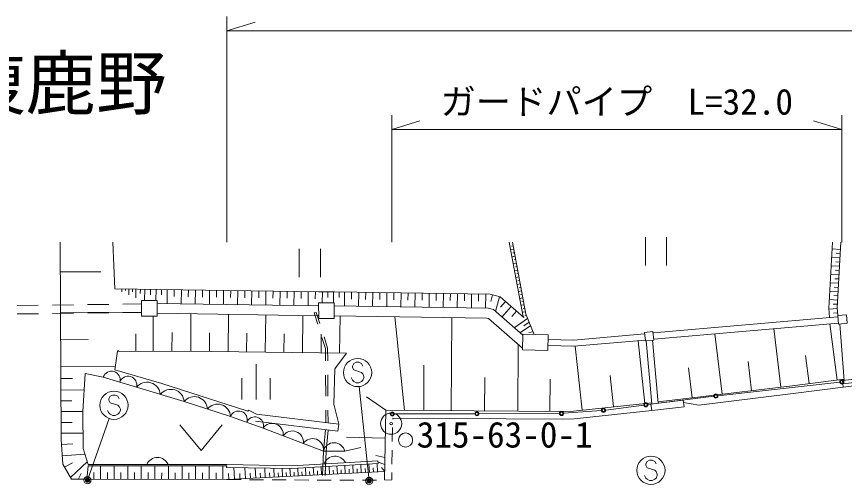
# Model space of a CAD drawing. Units: millimetres, scale not verified. Extents: x 40000 to 680000, y 20000 to 380000.
# Drawn here: x 148711 to 207390, y 303349 to 336510 of the extents above; entities that cross this region are included whole.
import ezdxf
from ezdxf.enums import TextEntityAlignment as Align

# ---------------------------------------------------------------- set-up
doc = ezdxf.new("R2010")
doc.units = ezdxf.units.MM
doc.header["$LTSCALE"] = 1000
doc.header["$PDMODE"] = 32
doc.header["$PDSIZE"] = 500
for name, color, linetype, lineweight in [('M-BGD', 7, 'Continuous', 13), ('M-BMK-SRVR', 3, 'Continuous', 13), ('M-STR-HTXT', 7, 'Continuous', 13), ('M-STR-STRC', 7, 'Continuous', 13)]:
    doc.layers.add(name, color=color, linetype=linetype, lineweight=lineweight)
doc.layers.add('M-BMK-HTXT', color=7, linetype='Continuous')
doc.styles.add('ＭＳ ゴシック', font='')
doc.styles.get('ＭＳ ゴシック').set_extended_font_data('MS Gothic')

msp = doc.modelspace()

# ---------------------------------------------------------------- linework, layer by layer
at = {"layer": 'M-BGD'}
for p, q in [((155531, 320511), (155674, 317221)), ((193289, 320876), (193289, 318876)), ((194789, 320876), (194789, 318876)), ((206884, 315859), (207146, 320510)), ((168746, 320041), (168746, 318041)), ((170246, 320041), (170246, 318041)), ((183950, 320019), (183734, 319979)), ((183904, 320265), (183796, 320245)), ((207118, 320011), (206519, 320045)), ((184041, 319527), (183824, 319487)), ((183995, 319773), (183887, 319753)), ((184086, 319281), (183978, 319261)), ((207084, 319412), (206485, 319446)), ((207101, 319712), (206802, 319729)), ((184132, 319035), (183915, 318995)), ((184177, 318790), (184069, 318770)), ((207051, 318813), (206452, 318847)), ((207067, 319113), (206768, 319130)), ((151820, 318406), (154686, 318421)), ((184222, 318544), (184006, 318504)), ((184313, 318052), (184097, 318012)), ((184268, 318298), (184160, 318278)), ((207017, 318214), (206418, 318248)), ((207034, 318514), (206734, 318531)), ((184404, 317560), (184188, 317520)), ((184359, 317806), (184251, 317786)), ((206983, 317615), (206384, 317649)), ((207000, 317915), (206700, 317931)), ((156174, 317213), (156171, 317005)), ((156424, 317210), (156422, 317105)), ((156674, 317206), (156668, 316788)), ((156924, 317202), (156921, 316994)), ((157174, 317199), (157165, 316572)), ((157487, 317194), (157483, 316881)), ((157800, 317190), (157789, 316392)), ((158199, 317184), (158193, 316785)), ((158597, 317178), (158586, 316386)), ((158994, 317172), (158988, 316776)), ((159390, 317166), (159375, 316167)), ((159890, 317159), (159882, 316659)), ((160390, 317152), (160375, 316152)), ((160889, 317145), (160882, 316645)), ((161389, 317137), (161375, 316137)), ((161889, 317130), (161882, 316630)), ((162389, 317123), (162375, 316123)), ((162889, 317116), (162882, 316616)), ((163389, 317108), (163375, 316108)), ((163889, 317101), (163882, 316601)), ((164389, 317094), (164375, 316094)), ((164889, 317086), (164882, 316586)), ((165389, 317079), (165374, 316079)), ((165889, 317072), (165882, 316572)), ((166389, 317065), (166374, 316065)), ((166889, 317057), (166882, 316557)), ((167389, 317050), (167374, 316050)), ((167889, 317043), (167881, 316543)), ((168389, 317035), (168374, 316035)), ((168889, 317028), (168881, 316528)), ((169389, 317021), (169374, 316021)), ((169889, 317014), (169881, 316514)), ((170389, 317007), (170381, 316215)), ((170785, 317004), (170781, 316607)), ((171181, 317000), (171173, 316218)), ((171571, 316994), (171566, 316603)), ((171962, 316988), (171947, 315988)), ((172462, 316981), (172455, 316481)), ((172962, 316973), (172947, 315973)), ((173462, 316966), (173455, 316466)), ((173962, 316958), (173947, 315959)), ((174462, 316951), (174454, 316451)), ((174962, 316944), (174947, 315944)), ((175462, 316936), (175454, 316436)), ((175962, 316929), (175947, 315929)), ((176462, 316921), (176454, 316421)), ((176962, 316914), (176947, 315914)), ((177462, 316906), (177454, 316406)), ((177962, 316899), (177947, 315899)), ((178461, 316891), (178454, 316391)), ((178961, 316884), (178947, 315884)), ((179461, 316877), (179454, 316377)), ((179961, 316869), (179946, 315869)), ((184495, 317069), (184279, 317029)), ((184450, 317315), (184342, 317295)), ((206949, 317016), (206350, 317050)), ((206966, 317316), (206666, 317332)), ((180461, 316862), (180454, 316362)), ((180961, 316854), (180946, 315854)), ((181461, 316847), (181454, 316347)), ((181961, 316839), (181946, 315839)), ((182455, 316788), (182325, 316305)), ((182938, 316657), (182655, 315608)), ((183358, 316322), (183001, 315912)), ((184586, 316577), (184370, 316537)), ((184541, 316823), (184432, 316803)), ((184631, 316331), (184523, 316311)), ((206915, 316417), (206316, 316451)), ((206932, 316716), (206633, 316733)), ((150248, 316048), (148748, 316030)), ((152747, 316079), (151247, 316061)), ((155247, 316109), (153747, 316091)), ((157566, 316138), (156247, 316122)), ((158684, 316177), (170123, 316010)), ((183768, 315964), (183110, 315211)), ((184677, 316085), (184461, 316045)), ((184722, 315840), (184614, 315820)), ((206887, 315818), (206289, 315773)), ((206898, 316117), (206599, 316134)), ((206884, 315859), (206924, 315319)), ((150255, 315448), (148755, 315430)), ((152755, 315479), (151255, 315461)), ((151835, 315540), (157567, 315569)), ((155254, 315510), (153755, 315491)), ((157573, 315538), (156254, 315522)), ((158398, 312787), (158403, 315274)), ((158678, 315477), (170126, 315310)), ((161059, 312781), (161064, 315442)), ((163699, 312763), (163735, 315403)), ((166337, 312727), (166372, 315365)), ((168971, 312692), (169007, 315326)), ((169949, 315547), (169807, 315502)), ((170056, 314719), (169807, 315502)), ((170203, 314753), (169949, 315547)), ((171608, 312656), (171643, 315293)), ((176210, 308595), (175514, 315235)), ((179512, 308571), (179560, 315175)), ((184144, 315636), (183816, 315259)), ((184924, 315121), (183977, 314455)), ((184768, 315594), (184551, 315554)), ((184828, 315352), (184726, 315310)), ((193824, 314088), (206932, 315229)), ((206909, 315519), (206610, 315496)), ((185146, 314588), (184377, 314105)), ((185035, 314855), (184659, 314592)), ((193874, 313651), (206972, 314790)), ((206873, 310747), (206364, 314738)), ((207053, 314720), (207377, 310720)), ((157154, 312790), (157157, 314033)), ((159728, 312784), (159731, 314114)), ((162379, 312778), (162382, 314099)), ((165018, 312745), (165036, 314064)), ((167654, 312709), (167672, 314027)), ((170290, 312674), (170307, 313992)), ((185327, 314154), (185018, 314129)), ((198735, 309736), (198211, 314028)), ((202882, 310243), (202376, 314390)), ((151845, 313609), (153775, 313619)), ((170609, 312983), (170360, 313766)), ((170759, 313007), (170506, 313801)), ((193240, 309088), (192767, 313535)), ((193344, 313523), (193746, 309052)), ((193782, 313573), (194183, 309103)), ((155688, 311476), (155854, 312792)), ((155910, 312792), (155911, 312874)), ((170615, 312104), (170609, 312983)), ((170765, 312107), (170759, 313007)), ((184240, 308537), (184275, 313266)), ((188794, 308615), (188311, 313147)), ((204878, 310493), (204624, 312488)), ((151855, 311678), (155716, 311698)), ((165688, 311879), (165688, 309379)), ((177571, 308585), (177584, 311802)), ((196589, 309476), (196337, 311623)), ((200809, 309990), (200555, 312063)), ((153584, 311209), (154860, 310950)), ((170629, 309604), (170620, 311104)), ((170779, 309607), (170770, 311107)), ((191017, 308852), (190780, 311075)), ((151859, 310858), (152679, 310862)), ((164688, 310879), (164688, 309379)), ((166688, 310879), (166688, 309379)), ((181876, 308554), (181893, 310918)), ((186519, 308521), (186536, 310799)), ((207256, 310705), (209528, 310975)), ((207310, 310249), (207256, 310705)), ((207283, 310477), (209556, 310747)), ((151863, 310037), (153504, 310046)), ((151867, 309274), (152631, 309278)), ((174881, 308605), (173506, 309553)), ((193673, 309043), (195968, 309311)), ((194175, 309193), (197005, 309525)), ((193727, 308586), (193673, 309043)), ((151871, 308510), (153398, 308518)), ((170640, 307725), (170635, 308604)), ((170791, 307707), (170785, 308607)), ((174801, 303676), (174881, 308605)), ((151875, 307742), (152643, 307746)), ((160285, 307565), (161785, 305765)), ((161785, 305765), (163285, 307565)), ((171486, 307118), (165657, 307831)), ((171547, 307615), (171486, 307118)), ((175371, 307986), (175372, 308051)), ((151879, 306974), (153415, 306982)), ((170461, 305716), (170608, 307226)), ((170660, 305697), (170807, 307201)), ((175345, 306386), (175361, 307386)), ((174841, 306632), (172098, 306688)), ((151904, 306179), (152698, 306233)), ((175319, 304786), (175335, 305786)), ((151958, 305385), (153546, 305493)), ((170394, 303994), (170461, 305716)), ((170593, 303987), (170661, 305708)), ((174814, 305261), (174178, 305408)), ((152120, 304572), (152674, 304886)), ((152538, 303835), (153706, 304948)), ((153703, 303710), (153786, 304671)), ((163605, 304657), (153786, 304671)), ((154665, 303709), (154667, 304670)), ((155627, 303707), (155628, 304669)), ((156589, 303705), (156590, 304667)), ((157551, 303704), (157553, 304666)), ((158514, 303702), (158515, 304665)), ((159477, 303700), (159478, 304663)), ((160440, 303699), (160442, 304662)), ((161404, 303697), (161405, 304661)), ((162368, 303695), (162369, 304659)), ((163332, 303694), (163333, 304658)), ((163602, 304558), (163605, 304657)), ((164160, 303721), (164117, 304549)), ((169772, 304011), (169743, 304565)), ((170328, 304040), (170299, 304596)), ((170886, 304069), (170858, 304628)), ((171448, 304098), (171419, 304659)), ((172012, 304127), (171983, 304691)), ((172578, 304156), (172549, 304723)), ((173148, 304186), (173118, 304755)), ((173720, 304216), (173690, 304788)), ((174294, 304245), (174265, 304820)), ((174328, 305024), (174339, 304824)), ((174804, 304764), (174333, 304921)), ((174811, 304272), (174574, 304549)), ((153085, 303711), (153294, 304125)), ((154184, 303709), (154185, 304190)), ((155146, 303708), (155147, 304189)), ((156108, 303706), (156108, 304187)), ((157070, 303704), (157071, 304186)), ((158032, 303703), (158033, 304184)), ((158995, 303701), (158996, 304183)), ((159958, 303699), (159959, 304181)), ((160922, 303698), (160923, 304180)), ((161886, 303696), (161886, 304178)), ((162850, 303695), (162850, 304177)), ((163746, 303700), (163725, 304114)), ((164547, 303741), (164527, 304128)), ((164934, 303761), (164894, 304536)), ((165296, 303780), (165278, 304142)), ((165659, 303799), (165621, 304523)), ((165997, 303816), (165980, 304155)), ((166336, 303834), (166301, 304512)), ((166654, 303850), (166637, 304167)), ((166971, 303866), (166938, 304501)), ((167267, 303882), (167252, 304179)), ((167564, 303897), (167533, 304491)), ((167842, 303912), (167827, 304189)), ((168119, 303926), (168090, 304481)), ((168393, 303940), (168379, 304214)), ((168667, 303954), (168639, 304502)), ((168943, 303968), (168929, 304244)), ((169218, 303983), (169190, 304534)), ((169495, 303997), (169481, 304274)), ((170050, 304026), (170035, 304304)), ((170607, 304055), (170593, 304334)), ((171167, 304084), (171153, 304364)), ((171730, 304113), (171715, 304395)), ((172295, 304142), (172280, 304425)), ((172863, 304171), (172848, 304456)), ((173434, 304201), (173419, 304487)), ((174007, 304230), (173992, 304518)), ((175301, 303668), (175309, 304186)), ((163620, 303693), (164620, 303688)), ((165220, 303685), (166220, 303680)), ((166820, 303677), (167820, 303671)), ((168420, 303668), (169420, 303663)), ((170020, 303660), (171020, 303655)), ((171620, 303652), (172619, 303647)), ((173219, 303643), (173607, 303641)), ((173607, 303641), (174219, 303648)), ((174819, 303655), (175301, 303668))]:
    msp.add_line(p, q, dxfattribs=at)
for points in [[(151809, 320511), (151881, 306519), (151999, 304785), (152608, 303712)], [(184658, 315187), (184588, 315356), (183635, 320510)], [(185402, 313974), (184800, 315419), (183859, 320510)], [(206545, 320510), (206282, 315854), (206333, 315177)], [(184658, 315187), (182989, 316643), (182281, 316835), (171239, 316999), (170135, 317010), (155674, 317221)], [(171227, 315999), (182141, 315836), (182506, 315738), (184589, 313920)], [(171229, 315299), (182043, 315138), (182167, 315104), (184572, 313006)], [(186376, 313633), (188203, 313579), (193223, 314017)], [(186367, 313193), (188216, 313139), (193273, 313579)], [(155854, 312792), (162554, 312778), (172108, 312650)], [(172108, 312650), (171273, 311533), (171208, 309046), (171547, 307615)], [(153786, 304771), (153427, 305900), (153398, 308511), (153584, 311209)], [(171547, 307615), (165717, 308328), (165161, 308605), (165115, 308534), (158997, 310492), (155688, 311476)], [(173110, 305975), (171974, 305698), (170461, 305716), (166181, 307333), (163875, 308161), (160593, 309219), (157207, 310237), (154860, 310950)], [(197005, 309525), (203695, 310342), (207369, 310811)], [(207310, 310249), (209583, 310518), (209528, 310975)], [(195986, 309158), (197072, 308979), (203763, 309796), (207310, 310249)], [(193727, 308586), (196021, 308854), (195968, 309311)], [(174881, 308605), (187411, 308514), (188195, 308551), (193738, 309141)], [(175372, 308051), (187422, 307964), (188237, 308003), (193727, 308586)], [(174328, 305024), (168216, 304679), (163606, 304757), (153786, 304771)], [(174339, 304824), (168220, 304479), (163602, 304558)], [(152608, 303712), (153659, 303722), (163620, 303693), (174811, 304272)]]:
    msp.add_lwpolyline(points, dxfattribs=at)
for points in [[(157565, 315281), (157574, 316394), (158686, 316385), (158676, 315272)], [(170126, 315106), (170122, 316214), (171226, 316218), (171230, 315110)], [(206979, 314714), (206924, 315319), (207528, 315373), (207582, 314768)], [(184570, 312887), (184591, 313989), (186382, 313955), (186361, 312853)], [(193281, 313516), (193212, 314113), (193813, 314181), (193881, 313585)]]:
    msp.add_lwpolyline(points, close=True, dxfattribs=at)
msp.add_circle((176281, 306497), 500, dxfattribs=at)
for centre, radius, start, end in [((155443, 310759), 613, 344.36781, 161.85626), ((156616, 310402), 613, 344.36781, 161.85626), ((157953, 309646), 951, 4.93437, 141.61196), ((159646, 309138), 951, 4.93437, 141.61196), ((161316, 308651), 919, 2.45718, 141.80208), ((162957, 308122), 919, 2.45718, 141.80208), ((164447, 307942), 612, 341.41476, 159.07079), ((165600, 307528), 612, 341.41476, 159.07079), ((166829, 306891), 785, 352.915, 145.69248), ((168256, 306352), 785, 352.915, 145.69248), ((169682, 305813), 785, 352.915, 145.69248), ((171215, 305530), 777, 12.47556, 166.12752), ((158696, 304452), 812, 22.53974, 157.30001), ((171289, 304539), 812, 25.8496, 160.60987)]:
    msp.add_arc(centre, radius, start, end, dxfattribs=at)
at = {"layer": 'M-BMK-SRVR', "color": 7}
for radius in [750, 90]:
    msp.add_circle((175261, 307657), radius, dxfattribs=at)
at = {"layer": 'M-STR-HTXT'}
for p, q in [((163620, 320510), (163620, 336510)), ((163620, 335510), (165620, 336110)), ((163620, 335510), (217966, 335510)), ((175301, 320510), (175301, 329510)), ((207205, 320510), (207205, 329510)), ((175301, 328510), (177301, 329110)), ((207205, 328510), (205205, 329110)), ((175301, 328510), (207205, 328510)), ((173705, 303600), (172989, 310280)), ((153736, 303650), (155282, 308014))]:
    msp.add_line(p, q, dxfattribs=at)
for centre, radius in [((153736, 303650), 150), ((153736, 303650), 120), ((153736, 303650), 90), ((153736, 303650), 60), ((153736, 303650), 30), ((153736, 303650), 20), ((173705, 303600), 150), ((173705, 303600), 120), ((173705, 303600), 90), ((173705, 303600), 60), ((173705, 303600), 30), ((173705, 303600), 20)]:
    msp.add_circle(centre, radius, dxfattribs=at)
for p in [(153736, 303650), (173705, 303600)]:
    msp.add_point(p, dxfattribs=at)
at = {"layer": 'M-STR-STRC'}
for p, q in [((172609, 311918), (172518, 311736)), ((172518, 311736), (172518, 311645)), ((172518, 311645), (172609, 311463)), ((172791, 312009), (172609, 311918)), ((172973, 312009), (172791, 312009)), ((173155, 311918), (172973, 312009)), ((173246, 311736), (173155, 311918)), ((172609, 311463), (173155, 311281)), ((173155, 311281), (173246, 311190)), ((173246, 311190), (173337, 311009)), ((173337, 311009), (173337, 310918)), ((172518, 310736), (172427, 310918)), ((172609, 310645), (172518, 310736)), ((172791, 310554), (172609, 310645)), ((172973, 310554), (172791, 310554)), ((173155, 310645), (172973, 310554)), ((173246, 310736), (173155, 310645)), ((173337, 310918), (173246, 310736)), ((207056, 310609), (198419, 309634)), ((155344, 309597), (155253, 309415)), ((155253, 309415), (155253, 309324)), ((155253, 309324), (155344, 309142)), ((155526, 309688), (155344, 309597)), ((155708, 309688), (155526, 309688)), ((155890, 309597), (155708, 309688)), ((155981, 309415), (155890, 309597)), ((198121, 309599), (193462, 309015)), ((155344, 309142), (155890, 308960)), ((155890, 308960), (155981, 308869)), ((155981, 308869), (156072, 308688)), ((156072, 308688), (156072, 308597)), ((193164, 308977), (190467, 308622)), ((155253, 308415), (155162, 308597)), ((155344, 308324), (155253, 308415)), ((155526, 308233), (155344, 308324)), ((155708, 308233), (155526, 308233)), ((155890, 308324), (155708, 308233)), ((155981, 308415), (155890, 308324)), ((156072, 308597), (155981, 308415)), ((181193, 308363), (175494, 308342)), ((187193, 308385), (181493, 308364)), ((190168, 308592), (187492, 308396)), ((193400, 304985), (193309, 304804)), ((193309, 304804), (193309, 304713)), ((193309, 304713), (193400, 304531)), ((193582, 305076), (193400, 304985)), ((193763, 305076), (193582, 305076)), ((193945, 304985), (193763, 305076)), ((194036, 304804), (193945, 304985)), ((193309, 303804), (193218, 303985)), ((193400, 304531), (193945, 304349)), ((193945, 304349), (194036, 304258)), ((194036, 304258), (194127, 304076)), ((194127, 303985), (194036, 303804)), ((194127, 304076), (194127, 303985)), ((193400, 303713), (193309, 303804)), ((193582, 303622), (193400, 303713)), ((193763, 303622), (193582, 303622)), ((193945, 303713), (193763, 303622)), ((194036, 303804), (193945, 303713))]:
    msp.add_line(p, q, dxfattribs=at)
for centre, radius in [((172882, 311281), 1000), ((207205, 310626), 150), ((207205, 310626), 120), ((207205, 310626), 100), ((155617, 308960), 1000), ((198270, 309617), 150), ((198270, 309617), 120), ((198270, 309617), 100), ((190318, 308602), 150), ((190318, 308602), 120), ((190318, 308602), 100), ((193313, 308997), 150), ((193313, 308997), 120), ((193313, 308997), 100), ((175344, 308342), 150), ((175344, 308342), 120), ((175344, 308342), 100), ((181343, 308364), 150), ((181343, 308364), 120), ((181343, 308364), 100), ((187343, 308385), 150), ((187343, 308385), 120), ((187343, 308385), 100), ((193673, 304349), 1000)]:
    msp.add_circle(centre, radius, dxfattribs=at)

# ---------------------------------------------------------------- texts
at = {"layer": 'M-BMK-HTXT', "style": 'ＭＳ ゴシック'}
msp.add_text('字 蝮鹿野', height=3666, dxfattribs=at).set_placement((148101, 331792), align=Align.MIDDLE_CENTER)
at = {"layer": 'M-BMK-SRVR', "color": 7, "style": 'ＭＳ ゴシック'}
msp.add_text('315-63-0-1', height=1833, dxfattribs=at).set_placement((177072, 305410), align=Align.BOTTOM_LEFT)
at = {"layer": 'M-STR-HTXT', "style": 'ＭＳ ゴシック'}
msp.add_text('ガードパイプ\u3000L=32.0', height=1833, dxfattribs=at).set_placement((191253, 329010), align=Align.BOTTOM_CENTER)

doc.saveas('drawing.dxf')
